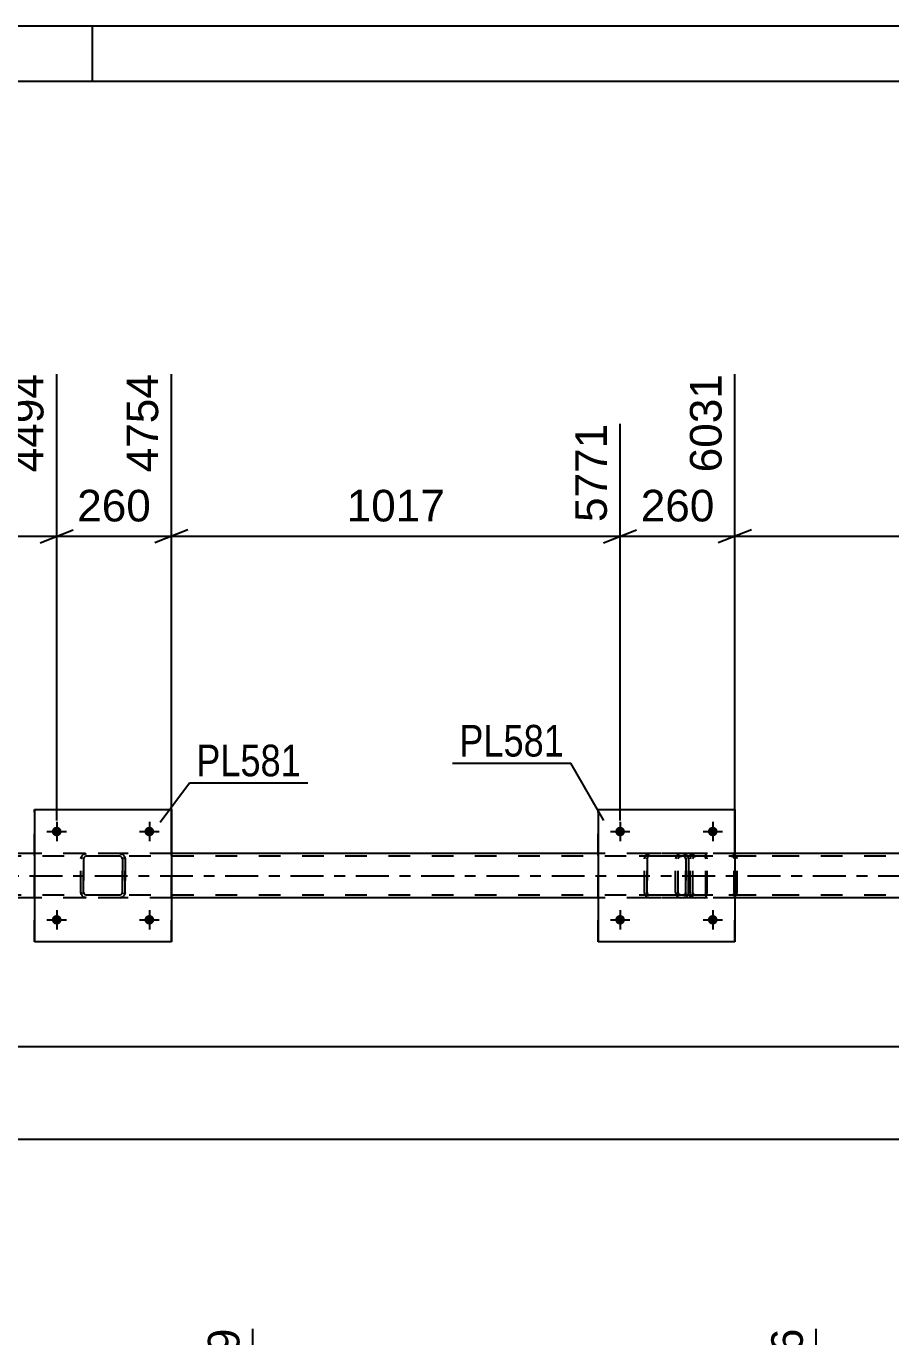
# Model space of a CAD drawing. Header units: millimetres. Extents: x 0 to 3371, y 0 to 1899.
# Drawn here: x 205 to 283.4, y 475.2 to 594 of the extents above; entities that cross this region are included whole.
import ezdxf

# ---------------------------------------------------------------- set-up
doc = ezdxf.new("R2010")
doc.units = ezdxf.units.MM
doc.linetypes.add('DXK_LINE_DOT2', pattern=[3.9198, 1.9599, -1.9599])
doc.linetypes.add('DXK_LINE_DOT3', pattern=[5.9187, 2.979, -0.9799, 0.9799, -0.9799])
doc.styles.add('Arial', font='ARIAL.TTF', dxfattribs={"height": 0.2})
doc.styles.add('Arial Narrow', font='ARIALN.TTF', dxfattribs={"height": 0.2})

# ---------------------------------------------------------------- blocks, each defined once
blk = doc.blocks.new('Unknown-203723636-1133')
at = {"color": 5, "linetype": 'Continuous'}
for p, q in [((841, 594), (0, 594)), ((211, 589), (211, 594)), ((836, 589), (5, 589))]:
    blk.add_line(p, q, dxfattribs=at)
blk = doc.blocks.new('Part-203723636-2705 - 2676')
at = {"color": 7, "linetype": 'DXK_LINE_DOT2'}
for p, q in [((749.36, 518.76), (86.9, 518.76)), ((218.14, 519), (205.74, 519)), ((269.22, 519), (256.82, 519)), ((749.36, 515.24), (86.9, 515.24)), ((218.14, 515), (205.74, 515)), ((269.22, 515), (256.82, 515))]:
    blk.add_line(p, q, dxfattribs=at)
at = {"color": 2, "linetype": 'Continuous'}
for p, q in [((205.74, 519), (193.74, 519)), ((256.82, 519), (218.14, 519)), ((307.9, 519), (269.22, 519)), ((205.74, 515), (193.74, 515)), ((256.82, 515), (218.14, 515)), ((307.9, 515), (269.22, 515))]:
    blk.add_line(p, q, dxfattribs=at)
at = {"color": 7, "linetype": 'DXK_LINE_DOT3'}
blk.add_line((86.9, 517), (749.36, 517), dxfattribs=at)
blk = doc.blocks.new('Part-203723636-2717 - 2676')
at = {"color": 7, "linetype": 'DXK_LINE_DOT2'}
for p, q in [((266.44, 519), (259.51, 519)), ((266.44, 518.76), (259.51, 518.76)), ((263.89, 518.7), (263.85, 518.52)), ((263.85, 515.48), (263.85, 518.52)), ((264.1, 518.52), (264.12, 518.61)), ((264.1, 515.48), (264.1, 518.52)), ((264.12, 518.61), (264.17, 518.69)), ((264.35, 519), (264.16, 518.96)), ((264.17, 518.69), (264.26, 518.74)), ((264.26, 518.74), (264.35, 518.76)), ((265.17, 519), (265.17, 518.76)), ((266.55, 518.96), (266.44, 519)), ((266.44, 518.76), (266.49, 518.74)), ((266.49, 518.74), (266.54, 518.69)), ((266.54, 518.69), (266.57, 518.61)), ((266.63, 518.86), (266.55, 518.96)), ((266.57, 518.61), (266.58, 518.52)), ((266.58, 515.48), (266.58, 518.52)), ((266.69, 518.7), (266.63, 518.86)), ((266.71, 518.52), (266.69, 518.7)), ((266.71, 515.48), (266.71, 518.52)), ((266.44, 515.24), (259.51, 515.24)), ((266.44, 515), (259.51, 515)), ((263.85, 515.48), (263.89, 515.3)), ((264.12, 515.39), (264.1, 515.48)), ((264.17, 515.31), (264.12, 515.39)), ((264.16, 515.04), (264.35, 515)), ((264.26, 515.26), (264.17, 515.31)), ((264.35, 515.24), (264.26, 515.26)), ((265.17, 515), (265.17, 515.24)), ((266.49, 515.26), (266.44, 515.24)), ((266.44, 515), (266.55, 515.04)), ((266.54, 515.31), (266.49, 515.26)), ((266.57, 515.39), (266.54, 515.31)), ((266.55, 515.04), (266.63, 515.14)), ((266.58, 515.48), (266.57, 515.39)), ((266.63, 515.14), (266.69, 515.3)), ((266.69, 515.3), (266.71, 515.48))]:
    blk.add_line(p, q, dxfattribs=at)
for centre, start, end in [((264.34, 518.5), 111.1941, 156.1506), ((264.34, 515.49), 203.8494, 248.8059)]:
    blk.add_arc(centre, 0.492, start, end, dxfattribs=at)
blk = doc.blocks.new('Bolt-203723636-2859 - 2676')
at = {"linetype": 'Continuous'}
for points in [[(208.18, 513, -1), (207.3, 513, -1)], [(216.58, 513, -1), (215.7, 513, -1)]]:
    blk.add_hatch(color=1, dxfattribs=at).paths.add_polyline_path(points)
at = {"color": 1, "linetype": 'Continuous'}
for p, q in [((207.74, 513.88), (207.74, 512.12)), ((216.14, 513.88), (216.14, 512.12)), ((206.86, 513), (208.62, 513)), ((215.26, 513), (217.02, 513))]:
    blk.add_line(p, q, dxfattribs=at)
blk = doc.blocks.new('Bolt-203723636-2858 - 2676')
at = {"linetype": 'Continuous'}
for points in [[(208.18, 521, -1), (207.3, 521, -1)], [(216.58, 521, -1), (215.7, 521, -1)]]:
    blk.add_hatch(color=1, dxfattribs=at).paths.add_polyline_path(points)
at = {"color": 1, "linetype": 'Continuous'}
for p, q in [((207.74, 521.88), (207.74, 520.12)), ((216.14, 521.88), (216.14, 520.12)), ((206.86, 521), (208.62, 521)), ((215.26, 521), (217.02, 521))]:
    blk.add_line(p, q, dxfattribs=at)
blk = doc.blocks.new('Bolt-203723636-2868 - 2676')
at = {"linetype": 'Continuous'}
for points in [[(259.26, 521, -1), (258.38, 521, -1)], [(267.66, 521, -1), (266.78, 521, -1)]]:
    blk.add_hatch(color=1, dxfattribs=at).paths.add_polyline_path(points)
at = {"color": 1, "linetype": 'Continuous'}
for p, q in [((258.82, 521.88), (258.82, 520.12)), ((267.22, 521.88), (267.22, 520.12)), ((257.94, 521), (259.7, 521)), ((266.34, 521), (268.1, 521))]:
    blk.add_line(p, q, dxfattribs=at)
blk = doc.blocks.new('Part-203723636-2761 - 2676')
at = {"color": 2, "linetype": 'Continuous'}
for p, q in [((256.82, 523), (256.82, 511)), ((256.82, 523), (269.22, 523)), ((269.22, 523), (269.22, 511)), ((269.22, 511), (256.82, 511))]:
    blk.add_line(p, q, dxfattribs=at)
at = {"color": 7, "linetype": 'DXK_LINE_DOT2'}
for p, q in [((256.82, 511), (256.82, 523)), ((269.22, 511), (269.22, 523))]:
    blk.add_line(p, q, dxfattribs=at)
blk = doc.blocks.new('Part-203723636-2762 - 2676')
at = {"color": 7, "linetype": 'DXK_LINE_DOT2'}
for p, q in [((261.02, 518.52), (261.06, 518.7)), ((261.06, 518.7), (261.02, 518.52)), ((261.02, 515.48), (261.02, 518.52)), ((261.02, 518.52), (261.02, 518.52)), ((261.02, 515.48), (261.02, 518.52)), ((261.26, 518.52), (261.28, 518.61)), ((261.28, 518.61), (261.26, 518.52)), ((261.26, 515.48), (261.26, 518.52)), ((261.26, 518.52), (261.26, 518.52)), ((261.26, 518.52), (261.26, 515.48)), ((261.28, 518.61), (261.33, 518.69)), ((261.33, 518.69), (261.28, 518.61)), ((261.32, 518.96), (261.5, 519)), ((261.5, 519), (261.32, 518.96)), ((261.41, 518.74), (261.33, 518.69)), ((261.5, 518.76), (261.41, 518.74)), ((264.54, 519), (261.5, 519)), ((264.54, 518.76), (261.5, 518.76)), ((264.54, 519), (264.72, 518.96)), ((264.72, 518.96), (264.54, 519)), ((264.63, 518.74), (264.54, 518.76)), ((264.63, 518.74), (264.71, 518.69)), ((264.71, 518.69), (264.76, 518.61)), ((264.76, 518.61), (264.71, 518.69)), ((264.76, 518.61), (264.78, 518.52)), ((264.78, 518.52), (264.76, 518.61)), ((264.78, 515.48), (264.78, 518.52)), ((264.78, 518.52), (264.78, 518.52)), ((264.78, 518.52), (264.78, 515.48)), ((264.98, 518.7), (265.02, 518.52)), ((265.02, 518.52), (264.98, 518.7)), ((265.02, 515.48), (265.02, 518.52)), ((265.02, 518.52), (265.02, 518.52)), ((265.02, 518.52), (265.02, 515.48)), ((261.02, 515.48), (261.02, 515.48)), ((261.06, 515.3), (261.02, 515.48)), ((261.02, 515.48), (261.06, 515.3)), ((261.26, 515.48), (261.26, 515.48)), ((261.28, 515.39), (261.26, 515.48)), ((261.26, 515.48), (261.28, 515.39)), ((261.33, 515.31), (261.28, 515.39)), ((261.28, 515.39), (261.33, 515.31)), ((261.5, 515), (261.32, 515.04)), ((261.32, 515.04), (261.5, 515)), ((261.41, 515.26), (261.33, 515.31)), ((261.5, 515.24), (261.41, 515.26)), ((264.54, 515.24), (261.5, 515.24)), ((264.54, 515), (261.5, 515)), ((264.63, 515.26), (264.54, 515.24)), ((264.72, 515.04), (264.54, 515)), ((264.54, 515), (264.72, 515.04)), ((264.71, 515.31), (264.63, 515.26)), ((264.76, 515.39), (264.71, 515.31)), ((264.71, 515.31), (264.76, 515.39)), ((264.78, 515.48), (264.76, 515.39)), ((264.76, 515.39), (264.78, 515.48)), ((264.78, 515.48), (264.78, 515.48)), ((265.02, 515.48), (264.98, 515.3)), ((264.98, 515.3), (265.02, 515.48)), ((265.02, 515.48), (265.02, 515.48))]:
    blk.add_line(p, q, dxfattribs=at)
at = {"color": 7, "linetype": 'DXK_LINE_DOT3'}
blk.add_line((263.02, 517), (263.02, 517), dxfattribs=at)
at = {"color": 7, "linetype": 'DXK_LINE_DOT2'}
for centre, start, end in [((261.5, 518.52), 112.5, 157.5), ((261.5, 518.52), 112.5, 157.5), ((264.54, 518.52), 22.5, 67.5), ((264.54, 518.52), 22.5, 67.5), ((261.5, 515.48), 202.5, 247.5), ((261.5, 515.48), 202.5, 247.5), ((264.54, 515.48), 292.5, 337.5), ((264.54, 515.48), 292.5, 337.5)]:
    blk.add_arc(centre, 0.48, start, end, dxfattribs=at)
blk = doc.blocks.new('Part-203723636-2767 - 2676')
at = {"color": 2, "linetype": 'Continuous'}
for p, q in [((205.74, 523), (205.74, 511)), ((205.74, 523), (218.14, 523)), ((218.14, 523), (218.14, 511)), ((218.14, 511), (205.74, 511))]:
    blk.add_line(p, q, dxfattribs=at)
at = {"color": 7, "linetype": 'DXK_LINE_DOT2'}
for p, q in [((205.74, 511), (205.74, 523)), ((218.14, 511), (218.14, 523))]:
    blk.add_line(p, q, dxfattribs=at)
blk = doc.blocks.new('Part-203723636-2768 - 2676')
at = {"color": 7, "linetype": 'DXK_LINE_DOT2'}
for p, q in [((209.94, 518.52), (209.98, 518.7)), ((209.98, 518.7), (209.94, 518.52)), ((209.94, 515.48), (209.94, 518.52)), ((209.94, 518.52), (209.94, 518.52)), ((209.94, 515.48), (209.94, 518.52)), ((210.18, 518.52), (210.2, 518.61)), ((210.2, 518.61), (210.18, 518.52)), ((210.18, 515.48), (210.18, 518.52)), ((210.18, 518.52), (210.18, 518.52)), ((210.18, 518.52), (210.18, 515.48)), ((210.2, 518.61), (210.25, 518.69)), ((210.25, 518.69), (210.2, 518.61)), ((210.24, 518.96), (210.42, 519)), ((210.42, 519), (210.24, 518.96)), ((210.33, 518.74), (210.25, 518.69)), ((210.42, 518.76), (210.33, 518.74)), ((213.46, 519), (210.42, 519)), ((213.46, 518.76), (210.42, 518.76)), ((213.46, 519), (213.64, 518.96)), ((213.64, 518.96), (213.46, 519)), ((213.55, 518.74), (213.46, 518.76)), ((213.55, 518.74), (213.63, 518.69)), ((213.63, 518.69), (213.68, 518.61)), ((213.68, 518.61), (213.63, 518.69)), ((213.68, 518.61), (213.7, 518.52)), ((213.7, 518.52), (213.68, 518.61)), ((213.7, 515.48), (213.7, 518.52)), ((213.7, 518.52), (213.7, 518.52)), ((213.7, 518.52), (213.7, 515.48)), ((213.9, 518.7), (213.94, 518.52)), ((213.94, 518.52), (213.9, 518.7)), ((213.94, 515.48), (213.94, 518.52)), ((213.94, 518.52), (213.94, 518.52)), ((213.94, 518.52), (213.94, 515.48)), ((209.94, 515.48), (209.94, 515.48)), ((209.98, 515.3), (209.94, 515.48)), ((209.94, 515.48), (209.98, 515.3)), ((210.18, 515.48), (210.18, 515.48)), ((210.2, 515.39), (210.18, 515.48)), ((210.18, 515.48), (210.2, 515.39)), ((210.25, 515.31), (210.2, 515.39)), ((210.2, 515.39), (210.25, 515.31)), ((210.42, 515), (210.24, 515.04)), ((210.24, 515.04), (210.42, 515)), ((210.33, 515.26), (210.25, 515.31)), ((210.42, 515.24), (210.33, 515.26)), ((213.46, 515.24), (210.42, 515.24)), ((213.46, 515), (210.42, 515)), ((213.55, 515.26), (213.46, 515.24)), ((213.64, 515.04), (213.46, 515)), ((213.46, 515), (213.64, 515.04)), ((213.63, 515.31), (213.55, 515.26)), ((213.68, 515.39), (213.63, 515.31)), ((213.63, 515.31), (213.68, 515.39)), ((213.7, 515.48), (213.68, 515.39)), ((213.68, 515.39), (213.7, 515.48)), ((213.7, 515.48), (213.7, 515.48)), ((213.94, 515.48), (213.9, 515.3)), ((213.9, 515.3), (213.94, 515.48)), ((213.94, 515.48), (213.94, 515.48))]:
    blk.add_line(p, q, dxfattribs=at)
at = {"color": 7, "linetype": 'DXK_LINE_DOT3'}
blk.add_line((211.94, 517), (211.94, 517), dxfattribs=at)
at = {"color": 7, "linetype": 'DXK_LINE_DOT2'}
for centre, start, end in [((210.42, 518.52), 112.5, 157.5), ((210.42, 518.52), 112.5, 157.5), ((213.46, 518.52), 22.5, 67.5), ((213.46, 518.52), 22.5, 67.5), ((210.42, 515.48), 202.5, 247.5), ((210.42, 515.48), 202.5, 247.5), ((213.46, 515.48), 292.5, 337.5), ((213.46, 515.48), 292.5, 337.5)]:
    blk.add_arc(centre, 0.48, start, end, dxfattribs=at)
blk = doc.blocks.new('Bolt-203723636-2857 - 2676')
at = {"linetype": 'Continuous'}
for points in [[(259.26, 513, -1), (258.38, 513, -1)], [(267.66, 513, -1), (266.78, 513, -1)]]:
    blk.add_hatch(color=1, dxfattribs=at).paths.add_polyline_path(points)
at = {"color": 1, "linetype": 'Continuous'}
for p, q in [((258.82, 513.88), (258.82, 512.12)), ((267.22, 513.88), (267.22, 512.12)), ((257.94, 513), (259.7, 513)), ((266.34, 513), (268.1, 513))]:
    blk.add_line(p, q, dxfattribs=at)
blk = doc.blocks.new('Part-203723636-2881 - 2676')
at = {"color": 7, "linetype": 'DXK_LINE_DOT2'}
for p, q in [((265.21, 518.7), (265.17, 518.52)), ((265.17, 515.48), (265.17, 518.52)), ((265.42, 518.52), (265.44, 518.61)), ((265.42, 515.48), (265.42, 518.52)), ((265.44, 518.61), (265.5, 518.69)), ((265.68, 519), (265.48, 518.96)), ((265.5, 518.69), (265.58, 518.74)), ((265.58, 518.74), (265.68, 518.76)), ((274.57, 519), (265.68, 519)), ((274.57, 518.76), (265.68, 518.76)), ((269.11, 518.96), (268.91, 519)), ((268.91, 518.76), (269.01, 518.74)), ((269.01, 518.74), (269.09, 518.69)), ((269.09, 518.69), (269.15, 518.61)), ((269.15, 518.61), (269.17, 518.52)), ((269.17, 515.48), (269.17, 518.52)), ((269.39, 518.69), (269.38, 518.7)), ((269.42, 518.52), (269.39, 518.69)), ((269.42, 515.48), (269.42, 518.52)), ((265.17, 515.48), (265.21, 515.3)), ((265.44, 515.39), (265.42, 515.48)), ((265.5, 515.31), (265.44, 515.39)), ((265.48, 515.04), (265.68, 515)), ((265.58, 515.26), (265.5, 515.31)), ((265.68, 515.24), (265.58, 515.26)), ((274.57, 515.24), (265.68, 515.24)), ((274.57, 515), (265.68, 515)), ((269.01, 515.26), (268.91, 515.24)), ((268.91, 515), (269.11, 515.04)), ((269.09, 515.31), (269.01, 515.26)), ((269.15, 515.39), (269.09, 515.31)), ((269.17, 515.48), (269.15, 515.39)), ((269.38, 515.3), (269.42, 515.48))]:
    blk.add_line(p, q, dxfattribs=at)
for centre, start, end in [((265.66, 518.5), 110.7583, 155.68), ((268.93, 518.5), 24.32, 69.2417), ((265.66, 515.5), 204.32, 249.2417), ((268.93, 515.5), 290.7583, 335.68)]:
    blk.add_arc(centre, 0.496, start, end, dxfattribs=at)
blk = doc.blocks.new('StraightDimension-203723636-3135 - 2676')
at = {"color": 7, "linetype": 'Continuous'}
for p, q in [((269.22, 520), (269.22, 562.46)), ((309.9, 522), (309.9, 557.96)), ((270.72, 548.36), (267.72, 547.16)), ((269.22, 547.76), (309.9, 547.76)), ((308.4, 547.16), (311.4, 548.36))]:
    blk.add_line(p, q, dxfattribs=at)
at = {"color": 0}
blk.add_wipeout([(294.61, 548.51), (294.61, 552.71), (284.51, 552.71), (284.51, 548.51)], dxfattribs=at)
at = {"color": 3, "style": 'Arial'}
blk.add_text('1017', height=2.865, dxfattribs=at).set_placement((285.11, 549.11))
at = {"color": 0, "linetype": 'Continuous'}
blk.add_wipeout([(309.3, 558.56), (305.1, 558.56), (305.1, 548.46), (309.3, 548.46)], dxfattribs=at)
at = {"color": 3, "linetype": 'Continuous', "style": 'Arial'}
blk.add_text('7048', height=2.865, rotation=90.0002, dxfattribs=at).set_placement((308.7, 549.06))
blk = doc.blocks.new('StraightDimension-203723636-3259 - 2676')
at = {"color": 7, "linetype": 'Continuous'}
for p, q in [((193.74, 519.2), (193.74, 562.46)), ((207.74, 522), (207.74, 562.46)), ((195.24, 548.36), (192.24, 547.16)), ((193.74, 547.76), (207.74, 547.76)), ((206.24, 547.16), (209.24, 548.36))]:
    blk.add_line(p, q, dxfattribs=at)
at = {"color": 0}
blk.add_wipeout([(204.68, 548.51), (204.68, 552.71), (196.81, 552.71), (196.81, 548.51)], dxfattribs=at)
at = {"color": 3, "style": 'Arial'}
blk.add_text('350', height=2.865, dxfattribs=at).set_placement((197.41, 549.11))
at = {"color": 0, "linetype": 'Continuous'}
blk.add_wipeout([(207.14, 563.06), (202.94, 563.06), (202.94, 552.96), (207.14, 552.96)], dxfattribs=at)
at = {"color": 3, "linetype": 'Continuous', "style": 'Arial'}
blk.add_text('4494', height=2.865, rotation=90.0002, dxfattribs=at).set_placement((206.54, 553.56))
blk = doc.blocks.new('StraightDimension-203723636-3270 - 2676')
at = {"color": 7, "linetype": 'Continuous'}
for p, q in [((207.74, 522), (207.74, 562.46)), ((218.14, 520), (218.14, 562.46)), ((206.24, 547.16), (209.24, 548.36)), ((207.74, 547.76), (218.14, 547.76)), ((219.64, 548.36), (216.64, 547.16))]:
    blk.add_line(p, q, dxfattribs=at)
at = {"color": 0}
blk.add_wipeout([(216.88, 548.51), (216.88, 552.71), (209, 552.71), (209, 548.51)], dxfattribs=at)
at = {"color": 3, "style": 'Arial'}
blk.add_text('260', height=2.865, dxfattribs=at).set_placement((209.6, 549.11))
at = {"color": 0, "linetype": 'Continuous'}
blk.add_wipeout([(217.54, 563.06), (213.34, 563.06), (213.34, 552.96), (217.54, 552.96)], dxfattribs=at)
at = {"color": 3, "linetype": 'Continuous', "style": 'Arial'}
blk.add_text('4754', height=2.865, rotation=90.0002, dxfattribs=at).set_placement((216.94, 553.56))
blk = doc.blocks.new('StraightDimension-203723636-3555 - 2676')
at = {"color": 7, "linetype": 'Continuous'}
for p, q in [((269.22, 520), (269.22, 562.46)), ((258.82, 522), (258.82, 557.96)), ((257.32, 547.16), (260.32, 548.36)), ((258.82, 547.76), (269.22, 547.76)), ((270.72, 548.36), (267.72, 547.16))]:
    blk.add_line(p, q, dxfattribs=at)
at = {"color": 0}
blk.add_wipeout([(267.96, 548.51), (267.96, 552.71), (260.09, 552.71), (260.09, 548.51)], dxfattribs=at)
at = {"color": 3, "style": 'Arial'}
blk.add_text('260', height=2.865, dxfattribs=at).set_placement((260.69, 549.11))
at = {"color": 0, "linetype": 'Continuous'}
blk.add_wipeout([(268.62, 563.06), (264.42, 563.06), (264.42, 552.96), (268.62, 552.96)], dxfattribs=at)
at = {"color": 3, "linetype": 'Continuous', "style": 'Arial'}
blk.add_text('6031', height=2.865, rotation=90.0002, dxfattribs=at).set_placement((268.02, 553.56))
blk = doc.blocks.new('StraightDimension-203723636-3573 - 2676')
at = {"color": 7, "linetype": 'Continuous'}
for p, q in [((218.14, 520), (218.14, 562.46)), ((258.82, 522), (258.82, 557.96)), ((219.64, 548.36), (216.64, 547.16)), ((218.14, 547.76), (258.82, 547.76)), ((257.32, 547.16), (260.32, 548.36))]:
    blk.add_line(p, q, dxfattribs=at)
at = {"color": 0}
blk.add_wipeout([(243.53, 548.51), (243.53, 552.71), (233.43, 552.71), (233.43, 548.51)], dxfattribs=at)
at = {"color": 3, "style": 'Arial'}
blk.add_text('1017', height=2.865, dxfattribs=at).set_placement((234.03, 549.11))
at = {"color": 0, "linetype": 'Continuous'}
blk.add_wipeout([(258.22, 558.56), (254.02, 558.56), (254.02, 548.46), (258.22, 548.46)], dxfattribs=at)
at = {"color": 3, "linetype": 'Continuous', "style": 'Arial'}
blk.add_text('5771', height=2.865, rotation=90.0002, dxfattribs=at).set_placement((257.62, 549.06))
blk = doc.blocks.new('StraightDimension-203723636-3674 - 2676')
at = {"color": 7, "linetype": 'Continuous'}
blk.add_line((49.78, 501.5), (749.36, 501.5), dxfattribs=at)
blk = doc.blocks.new('StraightDimension-203723636-3716 - 2676')
at = {"color": 7, "linetype": 'Continuous'}
blk.add_line((49.14, 493.11), (750, 493.11), dxfattribs=at)
blk = doc.blocks.new('StraightDimension-203723636-6762 - 5074')
at = {"color": 7, "linetype": 'Continuous'}
for p, q in [((276.59, 427.6), (276.59, 475.93)), ((327.67, 427.6), (327.67, 475.93)), ((278.09, 466.34), (275.09, 465.14)), ((276.59, 465.74), (327.67, 465.74)), ((326.17, 465.14), (329.17, 466.34))]:
    blk.add_line(p, q, dxfattribs=at)
at = {"color": 0}
blk.add_wipeout([(307.18, 466.49), (307.18, 470.69), (297.08, 470.69), (297.08, 466.49)], dxfattribs=at)
at = {"color": 3, "style": 'Arial'}
blk.add_text('1277', height=2.865, dxfattribs=at).set_placement((297.68, 467.09))
at = {"color": 0, "linetype": 'Continuous'}
blk.add_wipeout([(327.07, 476.53), (322.87, 476.53), (322.87, 466.44), (327.07, 466.44)], dxfattribs=at)
at = {"color": 3, "linetype": 'Continuous', "style": 'Arial'}
blk.add_text('7103', height=2.865, rotation=90.0002, dxfattribs=at).set_placement((326.47, 467.04))
blk = doc.blocks.new('StraightDimension-203723636-6772 - 5074')
at = {"color": 7, "linetype": 'Continuous'}
for p, q in [((225.51, 427.6), (225.51, 475.93)), ((276.59, 427.6), (276.59, 475.93)), ((227.01, 466.34), (224.01, 465.14)), ((225.51, 465.74), (276.59, 465.74)), ((275.09, 465.14), (278.09, 466.34))]:
    blk.add_line(p, q, dxfattribs=at)
at = {"color": 0}
blk.add_wipeout([(256.1, 466.49), (256.1, 470.69), (246, 470.69), (246, 466.49)], dxfattribs=at)
at = {"color": 3, "style": 'Arial'}
blk.add_text('1277', height=2.865, dxfattribs=at).set_placement((246.6, 467.09))
at = {"color": 0, "linetype": 'Continuous'}
blk.add_wipeout([(275.99, 476.53), (271.79, 476.53), (271.79, 466.44), (275.99, 466.44)], dxfattribs=at)
at = {"color": 3, "linetype": 'Continuous', "style": 'Arial'}
blk.add_text('5826', height=2.865, rotation=90.0002, dxfattribs=at).set_placement((275.39, 467.04))
blk = doc.blocks.new('StraightDimension-203723636-6782 - 5074')
at = {"color": 7, "linetype": 'Continuous'}
for p, q in [((202.71, 427.6), (202.71, 475.93)), ((225.51, 427.6), (225.51, 475.93)), ((204.21, 466.34), (201.21, 465.14)), ((202.71, 465.74), (225.51, 465.74)), ((224.01, 465.14), (227.01, 466.34))]:
    blk.add_line(p, q, dxfattribs=at)
at = {"color": 0}
blk.add_wipeout([(218.05, 466.49), (218.05, 470.69), (210.18, 470.69), (210.18, 466.49)], dxfattribs=at)
at = {"color": 3, "style": 'Arial'}
blk.add_text('570', height=2.865, dxfattribs=at).set_placement((210.78, 467.09))
at = {"color": 0, "linetype": 'Continuous'}
blk.add_wipeout([(224.91, 476.53), (220.71, 476.53), (220.71, 466.44), (224.91, 466.44)], dxfattribs=at)
at = {"color": 3, "linetype": 'Continuous', "style": 'Arial'}
blk.add_text('4549', height=2.865, rotation=90.0002, dxfattribs=at).set_placement((224.31, 467.04))
blk = doc.blocks.new('Mark-203723636-2757 - 2676')
at = {"color": 30, "linetype": 'Continuous'}
for p in [(243.64, 527.2), (257.35, 522.01)]:
    blk.add_line(p, (254.35, 527.2), dxfattribs=at)
at = {"color": 0}
blk.add_wipeout([(253.75, 527.8), (253.75, 530.8), (244.24, 530.8), (244.24, 527.8)], dxfattribs=at)
blk.add_wipeout([(253.75, 527.8), (253.75, 530.8), (244.24, 530.8), (244.24, 527.8)], dxfattribs=at)
at = {"color": 3, "style": 'Arial Narrow'}
blk.add_text('PL581', height=2.863, dxfattribs=at).set_placement((244.24, 527.8))
blk = doc.blocks.new('Mark-203723636-2763 - 2676')
at = {"color": 30, "linetype": 'Continuous'}
for p, q in [((217.12, 521.85), (219.79, 525.41)), ((219.79, 525.41), (230.5, 525.41))]:
    blk.add_line(p, q, dxfattribs=at)
at = {"color": 0}
blk.add_wipeout([(229.9, 526.01), (229.9, 529.01), (220.39, 529.01), (220.39, 526.01)], dxfattribs=at)
blk.add_wipeout([(229.9, 526.01), (229.9, 529.01), (220.39, 529.01), (220.39, 526.01)], dxfattribs=at)
at = {"color": 3, "style": 'Arial Narrow'}
blk.add_text('PL581', height=2.863, dxfattribs=at).set_placement((220.39, 526.01))

msp = doc.modelspace()

# ---------------------------------------------------------------- block references
for name in ['Unknown-203723636-1133', 'Part-203723636-2767 - 2676', 'Part-203723636-2761 - 2676', 'Bolt-203723636-2858 - 2676', 'Bolt-203723636-2868 - 2676', 'Part-203723636-2705 - 2676', 'Part-203723636-2768 - 2676', 'Part-203723636-2717 - 2676', 'Part-203723636-2762 - 2676', 'Part-203723636-2881 - 2676', 'Bolt-203723636-2859 - 2676', 'Bolt-203723636-2857 - 2676']:
    msp.add_blockref(name, (0, 0))

# ---------------------------------------------------------------- next in the draw order: block references
for name in ['StraightDimension-203723636-3259 - 2676', 'StraightDimension-203723636-3135 - 2676', 'StraightDimension-203723636-3674 - 2676', 'StraightDimension-203723636-6762 - 5074']:
    msp.add_blockref(name, (0, 0))

# ---------------------------------------------------------------- next in the draw order: block references
for name in ['StraightDimension-203723636-3270 - 2676', 'StraightDimension-203723636-3555 - 2676', 'StraightDimension-203723636-3716 - 2676', 'StraightDimension-203723636-6772 - 5074']:
    msp.add_blockref(name, (0, 0))

# ---------------------------------------------------------------- next in the draw order: block references
for name in ['StraightDimension-203723636-3573 - 2676', 'StraightDimension-203723636-6782 - 5074']:
    msp.add_blockref(name, (0, 0))

# ---------------------------------------------------------------- next in the draw order: block references
for name in ['Mark-203723636-2757 - 2676', 'Mark-203723636-2763 - 2676']:
    msp.add_blockref(name, (0, 0))

doc.saveas('drawing.dxf')
